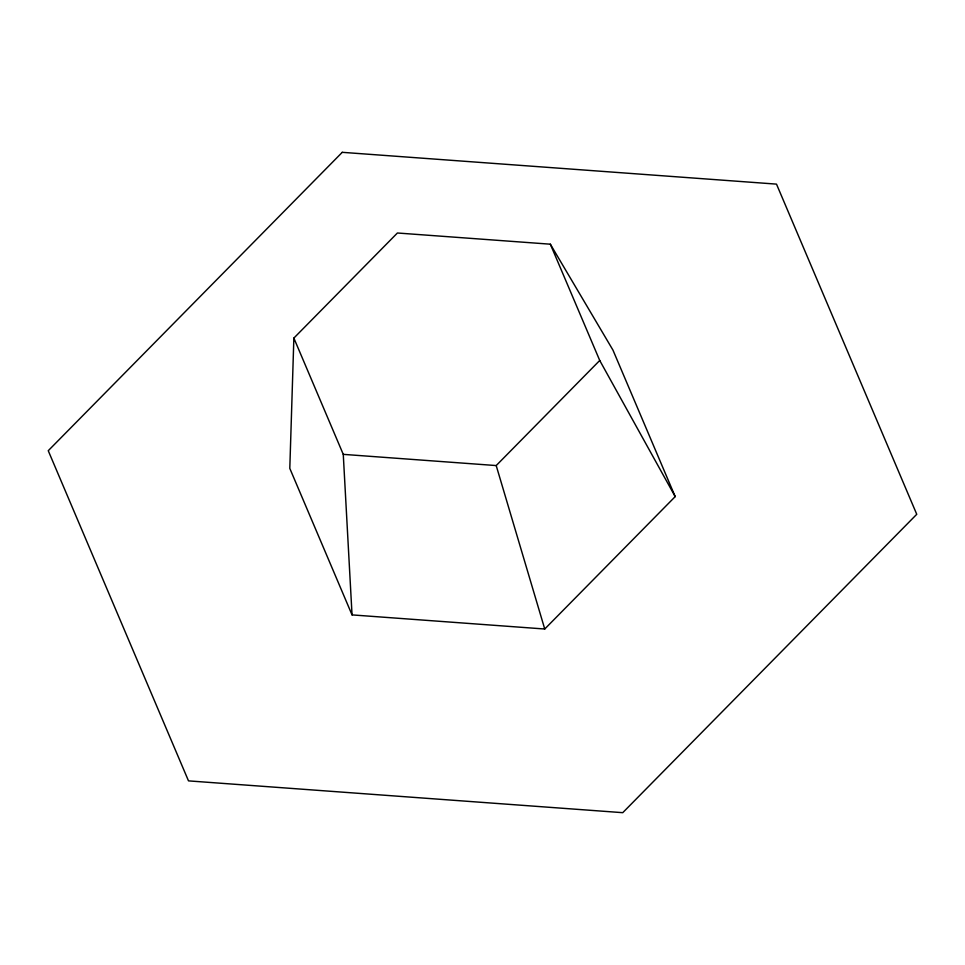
<?xml version="1.0" encoding="UTF-8"?>
<svg xmlns="http://www.w3.org/2000/svg" width="965" height="965" viewBox="0 0 965 965"><rect width="100%" height="100%" fill="white"/><g stroke="black" fill="none" stroke-linecap="round" stroke-linejoin="round"><path stroke-width="1.45" d="M293.867 338.088L289.802 468.387L352.044 614.898L544.743 629.011L675.198 496.613L612.956 350.102L550.34 244.193L397.411 232.999L293.867 338.088L343.263 454.358L352.044 614.898M343.263 454.358L496.203 465.564L599.735 360.476L550.34 244.193M599.735 360.476L675.198 496.613M496.203 465.564L544.743 629.011M342.249 152.325L48.25 450.703L188.501 780.878L622.751 812.675L916.75 514.297L776.499 184.122L342.249 152.325"/></g></svg>
